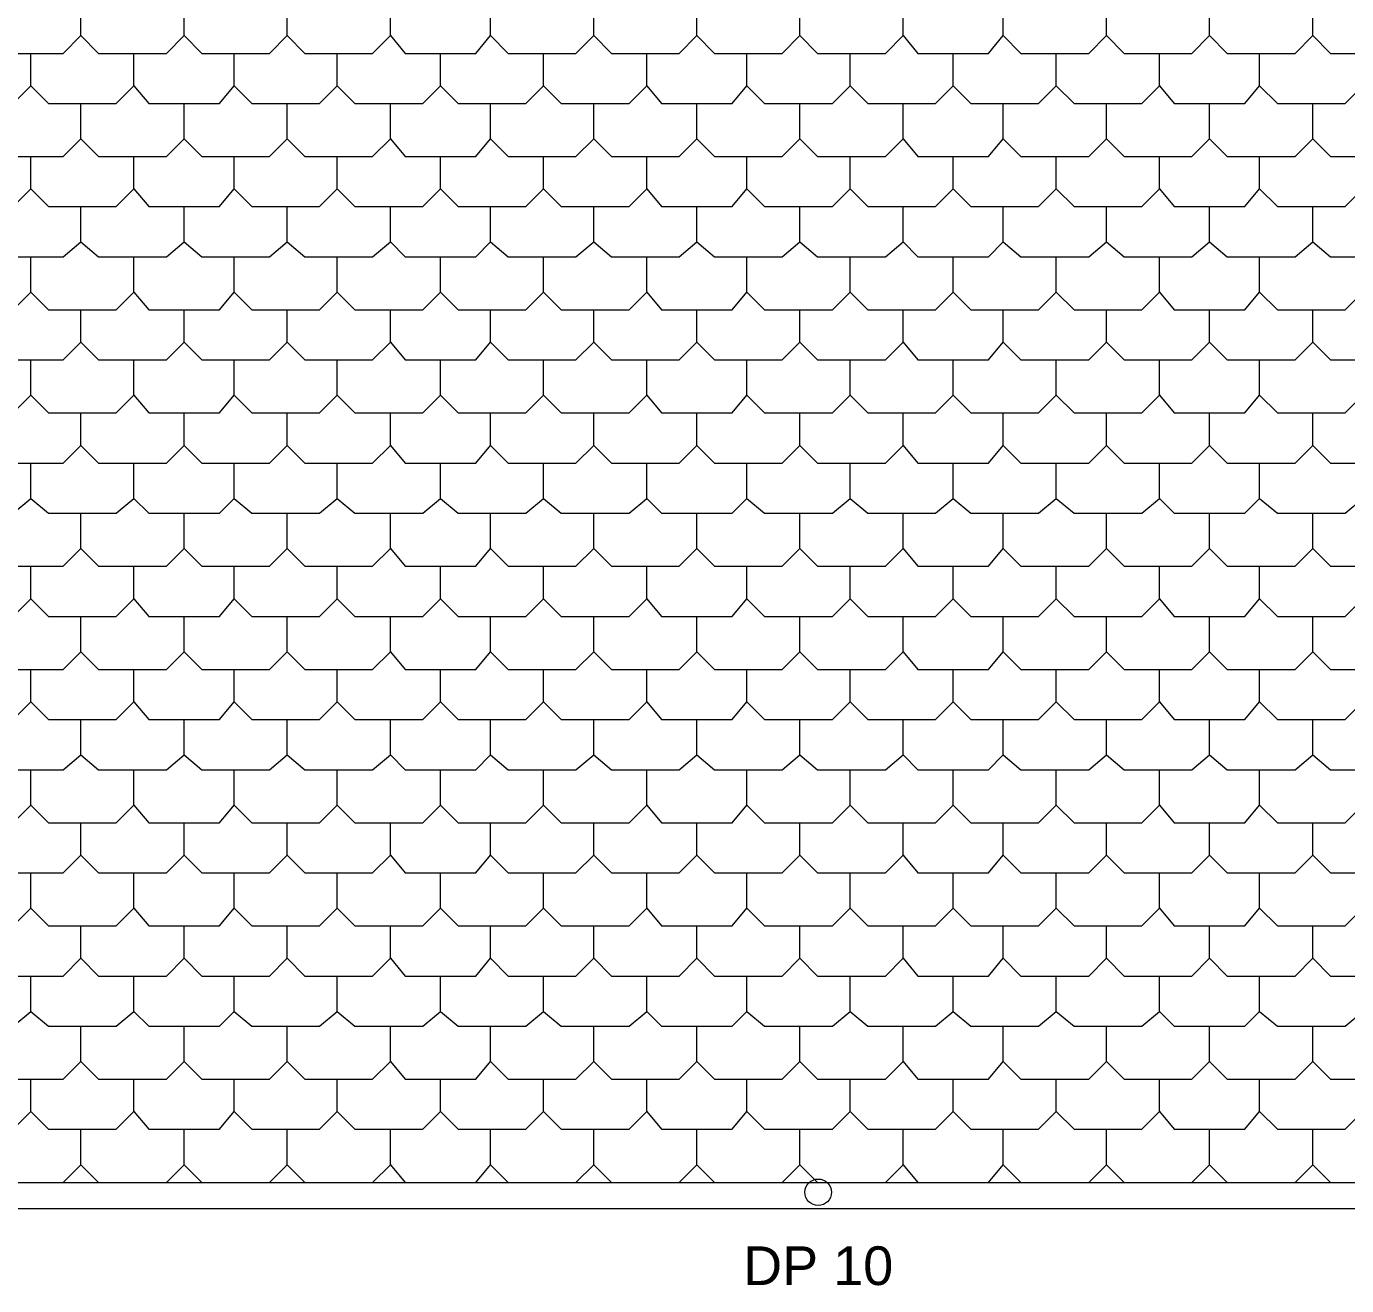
# Model space of a CAD drawing. Header units: millimetres. Extents: x 0 to 80.9, y 0 to 43.9.
# Drawn here: x 15.09 to 20.83, y 11.91 to 17.39 of the extents above; entities that cross this region are included whole.
import ezdxf

# ---------------------------------------------------------------- set-up
doc = ezdxf.new("R2010")
doc.units = ezdxf.units.MM
for name, color, linetype in [('PDF_014408$BL-ROOF', 7, 'Continuous'), ('PDF_014408$PL-SERVICES-STORMWATER', 7, 'Continuous'), ('PDF_Text', 7, 'Continuous')]:
    doc.layers.add(name, color=color, linetype=linetype)
doc.styles.add('PDF ArialMT', font='arial.ttf')

msp = doc.modelspace()

# ---------------------------------------------------------------- linework, layer by layer
at = {"layer": 'PDF_014408$BL-ROOF', "lineweight": 9}
for points in [[(53.4814, 12.2452), (8.9627, 12.2452), (8.9627, 31.4016), (75.5228, 31.4016), (75.5228, 12.2452), (66.5345, 12.2452)], [(14.8738, 17.3485), (14.9507, 17.2715), (15.2456, 17.2715), (15.3225, 17.3485), (15.3225, 17.5023)], [(15.3225, 17.3485), (15.3995, 17.2715), (15.6944, 17.2715), (15.7713, 17.3485), (15.7713, 17.5023)], [(15.7713, 17.3485), (15.8483, 17.2715), (16.1432, 17.2715), (16.2201, 17.3485), (16.2201, 17.5023)], [(16.2201, 17.3485), (16.297, 17.2715), (16.5919, 17.2715), (16.6689, 17.3485), (16.6689, 17.5023)], [(16.6689, 17.3485), (16.733, 17.2715), (17.0407, 17.2715), (17.1048, 17.3485), (17.1048, 17.5023)], [(17.1048, 17.3485), (17.1818, 17.2715), (17.4767, 17.2715), (17.5536, 17.3485), (17.5536, 17.5023)], [(17.5536, 17.3485), (17.6305, 17.2715), (17.9255, 17.2715), (18.0024, 17.3485), (18.0024, 17.5023)], [(18.0024, 17.3485), (18.0793, 17.2715), (18.3742, 17.2715), (18.4512, 17.3485), (18.4512, 17.5023)], [(18.4512, 17.3485), (18.5281, 17.2715), (18.823, 17.2715), (18.8999, 17.3485), (18.8999, 17.5023)], [(18.8999, 17.3485), (18.964, 17.2715), (19.2718, 17.2715), (19.3359, 17.3485), (19.3359, 17.5023)], [(19.3359, 17.3485), (19.4128, 17.2715), (19.7077, 17.2715), (19.7847, 17.3485), (19.7847, 17.5023)], [(19.7847, 17.3485), (19.8616, 17.2715), (20.1565, 17.2715), (20.2334, 17.3485), (20.2334, 17.5023)], [(20.2334, 17.3485), (20.3104, 17.2715), (20.6053, 17.2715), (20.6822, 17.3485), (20.6822, 17.5023)], [(20.6822, 17.3485), (20.7592, 17.2715), (21.0541, 17.2715), (21.131, 17.3485), (21.131, 17.5023)], [(14.6558, 17.1305), (14.7327, 17.0535), (15.0276, 17.0535), (15.1046, 17.1305), (15.1046, 17.2715)], [(15.1046, 17.1305), (15.1815, 17.0535), (15.4764, 17.0535), (15.5533, 17.1305), (15.5533, 17.2715)], [(15.5533, 17.1305), (15.6175, 17.0535), (15.9252, 17.0535), (15.9893, 17.1305), (15.9893, 17.2715)], [(15.9893, 17.1305), (16.0662, 17.0535), (16.3611, 17.0535), (16.4381, 17.1305), (16.4381, 17.2715)], [(16.4381, 17.1305), (16.515, 17.0535), (16.8099, 17.0535), (16.8869, 17.1305), (16.8869, 17.2715)], [(16.8869, 17.1305), (16.9638, 17.0535), (17.2587, 17.0535), (17.3356, 17.1305), (17.3356, 17.2715)], [(17.3356, 17.1305), (17.4126, 17.0535), (17.7075, 17.0535), (17.7844, 17.1305), (17.7844, 17.2715)], [(17.7844, 17.1305), (17.8485, 17.0535), (18.1563, 17.0535), (18.2204, 17.1305), (18.2204, 17.2715)], [(18.2204, 17.1305), (18.2973, 17.0535), (18.5922, 17.0535), (18.6691, 17.1305), (18.6691, 17.2715)], [(18.6691, 17.1305), (18.7461, 17.0535), (19.041, 17.0535), (19.1179, 17.1305), (19.1179, 17.2715)], [(19.1179, 17.1305), (19.1948, 17.0535), (19.4898, 17.0535), (19.5667, 17.1305), (19.5667, 17.2715)], [(19.5667, 17.1305), (19.6436, 17.0535), (19.9385, 17.0535), (20.0155, 17.1305), (20.0155, 17.2715)], [(20.0155, 17.1305), (20.0796, 17.0535), (20.3873, 17.0535), (20.4514, 17.1305), (20.4514, 17.2715)], [(20.4514, 17.1305), (20.5284, 17.0535), (20.8233, 17.0535), (20.9002, 17.1305), (20.9002, 17.2715)], [(14.8738, 16.8997), (14.9507, 16.8227), (15.2456, 16.8227), (15.3225, 16.8997), (15.3225, 17.0535)], [(15.3225, 16.8997), (15.3995, 16.8227), (15.6944, 16.8227), (15.7713, 16.8997), (15.7713, 17.0535)], [(15.7713, 16.8997), (15.8483, 16.8227), (16.1432, 16.8227), (16.2201, 16.8997), (16.2201, 17.0535)], [(16.2201, 16.8997), (16.297, 16.8227), (16.5919, 16.8227), (16.6689, 16.8997), (16.6689, 17.0535)], [(16.6689, 16.8997), (16.733, 16.8227), (17.0407, 16.8227), (17.1048, 16.8997), (17.1048, 17.0535)], [(17.1048, 16.8997), (17.1818, 16.8227), (17.4767, 16.8227), (17.5536, 16.8997), (17.5536, 17.0535)], [(17.5536, 16.8997), (17.6305, 16.8227), (17.9255, 16.8227), (18.0024, 16.8997), (18.0024, 17.0535)], [(18.0024, 16.8997), (18.0793, 16.8227), (18.3742, 16.8227), (18.4512, 16.8997), (18.4512, 17.0535)], [(18.4512, 16.8997), (18.5281, 16.8227), (18.823, 16.8227), (18.8999, 16.8997), (18.8999, 17.0535)], [(18.8999, 16.8997), (18.964, 16.8227), (19.2718, 16.8227), (19.3359, 16.8997), (19.3359, 17.0535)], [(19.3359, 16.8997), (19.4128, 16.8227), (19.7077, 16.8227), (19.7847, 16.8997), (19.7847, 17.0535)], [(19.7847, 16.8997), (19.8616, 16.8227), (20.1565, 16.8227), (20.2334, 16.8997), (20.2334, 17.0535)], [(20.2334, 16.8997), (20.3104, 16.8227), (20.6053, 16.8227), (20.6822, 16.8997), (20.6822, 17.0535)], [(20.6822, 16.8997), (20.7592, 16.8227), (21.0541, 16.8227), (21.131, 16.8997), (21.131, 17.0535)], [(14.6558, 16.6817), (14.7327, 16.6048), (15.0276, 16.6048), (15.1046, 16.6817), (15.1046, 16.8227)], [(15.1046, 16.6817), (15.1815, 16.6048), (15.4764, 16.6048), (15.5533, 16.6817), (15.5533, 16.8227)], [(15.5533, 16.6817), (15.6175, 16.6048), (15.9252, 16.6048), (15.9893, 16.6817), (15.9893, 16.8227)], [(15.9893, 16.6817), (16.0662, 16.6048), (16.3611, 16.6048), (16.4381, 16.6817), (16.4381, 16.8227)], [(16.4381, 16.6817), (16.515, 16.6048), (16.8099, 16.6048), (16.8869, 16.6817), (16.8869, 16.8227)], [(16.8869, 16.6817), (16.9638, 16.6048), (17.2587, 16.6048), (17.3356, 16.6817), (17.3356, 16.8227)], [(17.3356, 16.6817), (17.4126, 16.6048), (17.7075, 16.6048), (17.7844, 16.6817), (17.7844, 16.8227)], [(17.7844, 16.6817), (17.8485, 16.6048), (18.1563, 16.6048), (18.2204, 16.6817), (18.2204, 16.8227)], [(18.2204, 16.6817), (18.2973, 16.6048), (18.5922, 16.6048), (18.6691, 16.6817), (18.6691, 16.8227)], [(18.6691, 16.6817), (18.7461, 16.6048), (19.041, 16.6048), (19.1179, 16.6817), (19.1179, 16.8227)], [(19.1179, 16.6817), (19.1948, 16.6048), (19.4898, 16.6048), (19.5667, 16.6817), (19.5667, 16.8227)], [(19.5667, 16.6817), (19.6436, 16.6048), (19.9385, 16.6048), (20.0155, 16.6817), (20.0155, 16.8227)], [(20.0155, 16.6817), (20.0796, 16.6048), (20.3873, 16.6048), (20.4514, 16.6817), (20.4514, 16.8227)], [(20.4514, 16.6817), (20.5284, 16.6048), (20.8233, 16.6048), (20.9002, 16.6817), (20.9002, 16.8227)], [(14.8738, 16.4509), (14.9507, 16.3868), (15.2456, 16.3868), (15.3225, 16.4509), (15.3225, 16.6048)], [(15.3225, 16.4509), (15.3995, 16.3868), (15.6944, 16.3868), (15.7713, 16.4509), (15.7713, 16.6048)], [(15.7713, 16.4509), (15.8483, 16.3868), (16.1432, 16.3868), (16.2201, 16.4509), (16.2201, 16.6048)], [(16.2201, 16.4509), (16.297, 16.3868), (16.5919, 16.3868), (16.6689, 16.4509), (16.6689, 16.6048)], [(16.6689, 16.4509), (16.733, 16.3868), (17.0407, 16.3868), (17.1048, 16.4509), (17.1048, 16.6048)], [(17.1048, 16.4509), (17.1818, 16.3868), (17.4767, 16.3868), (17.5536, 16.4509), (17.5536, 16.6048)], [(17.5536, 16.4509), (17.6305, 16.3868), (17.9255, 16.3868), (18.0024, 16.4509), (18.0024, 16.6048)], [(18.0024, 16.4509), (18.0793, 16.3868), (18.3742, 16.3868), (18.4512, 16.4509), (18.4512, 16.6048)], [(18.4512, 16.4509), (18.5281, 16.3868), (18.823, 16.3868), (18.8999, 16.4509), (18.8999, 16.6048)], [(18.8999, 16.4509), (18.964, 16.3868), (19.2718, 16.3868), (19.3359, 16.4509), (19.3359, 16.6048)], [(19.3359, 16.4509), (19.4128, 16.3868), (19.7077, 16.3868), (19.7847, 16.4509), (19.7847, 16.6048)], [(19.7847, 16.4509), (19.8616, 16.3868), (20.1565, 16.3868), (20.2334, 16.4509), (20.2334, 16.6048)], [(20.2334, 16.4509), (20.3104, 16.3868), (20.6053, 16.3868), (20.6822, 16.4509), (20.6822, 16.6048)], [(20.6822, 16.4509), (20.7592, 16.3868), (21.0541, 16.3868), (21.131, 16.4509), (21.131, 16.6048)], [(14.6558, 16.2329), (14.7327, 16.156), (15.0276, 16.156), (15.1046, 16.2329), (15.1046, 16.3868)], [(15.1046, 16.2329), (15.1815, 16.156), (15.4764, 16.156), (15.5533, 16.2329), (15.5533, 16.3868)], [(15.5533, 16.2329), (15.6175, 16.156), (15.9252, 16.156), (15.9893, 16.2329), (15.9893, 16.3868)], [(15.9893, 16.2329), (16.0662, 16.156), (16.3611, 16.156), (16.4381, 16.2329), (16.4381, 16.3868)], [(16.4381, 16.2329), (16.515, 16.156), (16.8099, 16.156), (16.8869, 16.2329), (16.8869, 16.3868)], [(16.8869, 16.2329), (16.9638, 16.156), (17.2587, 16.156), (17.3356, 16.2329), (17.3356, 16.3868)], [(17.3356, 16.2329), (17.4126, 16.156), (17.7075, 16.156), (17.7844, 16.2329), (17.7844, 16.3868)], [(17.7844, 16.2329), (17.8485, 16.156), (18.1563, 16.156), (18.2204, 16.2329), (18.2204, 16.3868)], [(18.2204, 16.2329), (18.2973, 16.156), (18.5922, 16.156), (18.6691, 16.2329), (18.6691, 16.3868)], [(18.6691, 16.2329), (18.7461, 16.156), (19.041, 16.156), (19.1179, 16.2329), (19.1179, 16.3868)], [(19.1179, 16.2329), (19.1948, 16.156), (19.4898, 16.156), (19.5667, 16.2329), (19.5667, 16.3868)], [(19.5667, 16.2329), (19.6436, 16.156), (19.9385, 16.156), (20.0155, 16.2329), (20.0155, 16.3868)], [(20.0155, 16.2329), (20.0796, 16.156), (20.3873, 16.156), (20.4514, 16.2329), (20.4514, 16.3868)], [(20.4514, 16.2329), (20.5284, 16.156), (20.8233, 16.156), (20.9002, 16.2329), (20.9002, 16.3868)], [(14.8738, 16.0149), (14.9507, 15.938), (15.2456, 15.938), (15.3225, 16.0149), (15.3225, 16.156)], [(15.3225, 16.0149), (15.3995, 15.938), (15.6944, 15.938), (15.7713, 16.0149), (15.7713, 16.156)], [(15.7713, 16.0149), (15.8483, 15.938), (16.1432, 15.938), (16.2201, 16.0149), (16.2201, 16.156)], [(16.2201, 16.0149), (16.297, 15.938), (16.5919, 15.938), (16.6689, 16.0149), (16.6689, 16.156)], [(16.6689, 16.0149), (16.733, 15.938), (17.0407, 15.938), (17.1048, 16.0149), (17.1048, 16.156)], [(17.1048, 16.0149), (17.1818, 15.938), (17.4767, 15.938), (17.5536, 16.0149), (17.5536, 16.156)], [(17.5536, 16.0149), (17.6305, 15.938), (17.9255, 15.938), (18.0024, 16.0149), (18.0024, 16.156)], [(18.0024, 16.0149), (18.0793, 15.938), (18.3742, 15.938), (18.4512, 16.0149), (18.4512, 16.156)], [(18.4512, 16.0149), (18.5281, 15.938), (18.823, 15.938), (18.8999, 16.0149), (18.8999, 16.156)], [(18.8999, 16.0149), (18.964, 15.938), (19.2718, 15.938), (19.3359, 16.0149), (19.3359, 16.156)], [(19.3359, 16.0149), (19.4128, 15.938), (19.7077, 15.938), (19.7847, 16.0149), (19.7847, 16.156)], [(19.7847, 16.0149), (19.8616, 15.938), (20.1565, 15.938), (20.2334, 16.0149), (20.2334, 16.156)], [(20.2334, 16.0149), (20.3104, 15.938), (20.6053, 15.938), (20.6822, 16.0149), (20.6822, 16.156)], [(20.6822, 16.0149), (20.7592, 15.938), (21.0541, 15.938), (21.131, 16.0149), (21.131, 16.156)], [(14.6558, 15.7841), (14.7327, 15.7072), (15.0276, 15.7072), (15.1046, 15.7841), (15.1046, 15.938)], [(15.1046, 15.7841), (15.1815, 15.7072), (15.4764, 15.7072), (15.5533, 15.7841), (15.5533, 15.938)], [(15.5533, 15.7841), (15.6175, 15.7072), (15.9252, 15.7072), (15.9893, 15.7841), (15.9893, 15.938)], [(15.9893, 15.7841), (16.0662, 15.7072), (16.3611, 15.7072), (16.4381, 15.7841), (16.4381, 15.938)], [(16.4381, 15.7841), (16.515, 15.7072), (16.8099, 15.7072), (16.8869, 15.7841), (16.8869, 15.938)], [(16.8869, 15.7841), (16.9638, 15.7072), (17.2587, 15.7072), (17.3356, 15.7841), (17.3356, 15.938)], [(17.3356, 15.7841), (17.4126, 15.7072), (17.7075, 15.7072), (17.7844, 15.7841), (17.7844, 15.938)], [(17.7844, 15.7841), (17.8485, 15.7072), (18.1563, 15.7072), (18.2204, 15.7841), (18.2204, 15.938)], [(18.2204, 15.7841), (18.2973, 15.7072), (18.5922, 15.7072), (18.6691, 15.7841), (18.6691, 15.938)], [(18.6691, 15.7841), (18.7461, 15.7072), (19.041, 15.7072), (19.1179, 15.7841), (19.1179, 15.938)], [(19.1179, 15.7841), (19.1948, 15.7072), (19.4898, 15.7072), (19.5667, 15.7841), (19.5667, 15.938)], [(19.5667, 15.7841), (19.6436, 15.7072), (19.9385, 15.7072), (20.0155, 15.7841), (20.0155, 15.938)], [(20.0155, 15.7841), (20.0796, 15.7072), (20.3873, 15.7072), (20.4514, 15.7841), (20.4514, 15.938)], [(20.4514, 15.7841), (20.5284, 15.7072), (20.8233, 15.7072), (20.9002, 15.7841), (20.9002, 15.938)], [(14.8738, 15.5662), (14.9507, 15.4892), (15.2456, 15.4892), (15.3225, 15.5662), (15.3225, 15.7072)], [(15.3225, 15.5662), (15.3995, 15.4892), (15.6944, 15.4892), (15.7713, 15.5662), (15.7713, 15.7072)], [(15.7713, 15.5662), (15.8483, 15.4892), (16.1432, 15.4892), (16.2201, 15.5662), (16.2201, 15.7072)], [(16.2201, 15.5662), (16.297, 15.4892), (16.5919, 15.4892), (16.6689, 15.5662), (16.6689, 15.7072)], [(16.6689, 15.5662), (16.733, 15.4892), (17.0407, 15.4892), (17.1048, 15.5662), (17.1048, 15.7072)], [(17.1048, 15.5662), (17.1818, 15.4892), (17.4767, 15.4892), (17.5536, 15.5662), (17.5536, 15.7072)], [(17.5536, 15.5662), (17.6305, 15.4892), (17.9255, 15.4892), (18.0024, 15.5662), (18.0024, 15.7072)], [(18.0024, 15.5662), (18.0793, 15.4892), (18.3742, 15.4892), (18.4512, 15.5662), (18.4512, 15.7072)], [(18.4512, 15.5662), (18.5281, 15.4892), (18.823, 15.4892), (18.8999, 15.5662), (18.8999, 15.7072)], [(18.8999, 15.5662), (18.964, 15.4892), (19.2718, 15.4892), (19.3359, 15.5662), (19.3359, 15.7072)], [(19.3359, 15.5662), (19.4128, 15.4892), (19.7077, 15.4892), (19.7847, 15.5662), (19.7847, 15.7072)], [(19.7847, 15.5662), (19.8616, 15.4892), (20.1565, 15.4892), (20.2334, 15.5662), (20.2334, 15.7072)], [(20.2334, 15.5662), (20.3104, 15.4892), (20.6053, 15.4892), (20.6822, 15.5662), (20.6822, 15.7072)], [(20.6822, 15.5662), (20.7592, 15.4892), (21.0541, 15.4892), (21.131, 15.5662), (21.131, 15.7072)], [(14.6558, 15.3354), (14.7327, 15.2713), (15.0276, 15.2713), (15.1046, 15.3354), (15.1046, 15.4892)], [(15.1046, 15.3354), (15.1815, 15.2713), (15.4764, 15.2713), (15.5533, 15.3354), (15.5533, 15.4892)], [(15.5533, 15.3354), (15.6175, 15.2713), (15.9252, 15.2713), (15.9893, 15.3354), (15.9893, 15.4892)], [(15.9893, 15.3354), (16.0662, 15.2713), (16.3611, 15.2713), (16.4381, 15.3354), (16.4381, 15.4892)], [(16.4381, 15.3354), (16.515, 15.2713), (16.8099, 15.2713), (16.8869, 15.3354), (16.8869, 15.4892)], [(16.8869, 15.3354), (16.9638, 15.2713), (17.2587, 15.2713), (17.3356, 15.3354), (17.3356, 15.4892)], [(17.3356, 15.3354), (17.4126, 15.2713), (17.7075, 15.2713), (17.7844, 15.3354), (17.7844, 15.4892)], [(17.7844, 15.3354), (17.8485, 15.2713), (18.1563, 15.2713), (18.2204, 15.3354), (18.2204, 15.4892)], [(18.2204, 15.3354), (18.2973, 15.2713), (18.5922, 15.2713), (18.6691, 15.3354), (18.6691, 15.4892)], [(18.6691, 15.3354), (18.7461, 15.2713), (19.041, 15.2713), (19.1179, 15.3354), (19.1179, 15.4892)], [(19.1179, 15.3354), (19.1948, 15.2713), (19.4898, 15.2713), (19.5667, 15.3354), (19.5667, 15.4892)], [(19.5667, 15.3354), (19.6436, 15.2713), (19.9385, 15.2713), (20.0155, 15.3354), (20.0155, 15.4892)], [(20.0155, 15.3354), (20.0796, 15.2713), (20.3873, 15.2713), (20.4514, 15.3354), (20.4514, 15.4892)], [(20.4514, 15.3354), (20.5284, 15.2713), (20.8233, 15.2713), (20.9002, 15.3354), (20.9002, 15.4892)], [(14.8738, 15.1174), (14.9507, 15.0405), (15.2456, 15.0405), (15.3225, 15.1174), (15.3225, 15.2713)], [(15.3225, 15.1174), (15.3995, 15.0405), (15.6944, 15.0405), (15.7713, 15.1174), (15.7713, 15.2713)], [(15.7713, 15.1174), (15.8483, 15.0405), (16.1432, 15.0405), (16.2201, 15.1174), (16.2201, 15.2713)], [(16.2201, 15.1174), (16.297, 15.0405), (16.5919, 15.0405), (16.6689, 15.1174), (16.6689, 15.2713)], [(16.6689, 15.1174), (16.733, 15.0405), (17.0407, 15.0405), (17.1048, 15.1174), (17.1048, 15.2713)], [(17.1048, 15.1174), (17.1818, 15.0405), (17.4767, 15.0405), (17.5536, 15.1174), (17.5536, 15.2713)], [(17.5536, 15.1174), (17.6305, 15.0405), (17.9255, 15.0405), (18.0024, 15.1174), (18.0024, 15.2713)], [(18.0024, 15.1174), (18.0793, 15.0405), (18.3742, 15.0405), (18.4512, 15.1174), (18.4512, 15.2713)], [(18.4512, 15.1174), (18.5281, 15.0405), (18.823, 15.0405), (18.8999, 15.1174), (18.8999, 15.2713)], [(18.8999, 15.1174), (18.964, 15.0405), (19.2718, 15.0405), (19.3359, 15.1174), (19.3359, 15.2713)], [(19.3359, 15.1174), (19.4128, 15.0405), (19.7077, 15.0405), (19.7847, 15.1174), (19.7847, 15.2713)], [(19.7847, 15.1174), (19.8616, 15.0405), (20.1565, 15.0405), (20.2334, 15.1174), (20.2334, 15.2713)], [(20.2334, 15.1174), (20.3104, 15.0405), (20.6053, 15.0405), (20.6822, 15.1174), (20.6822, 15.2713)], [(20.6822, 15.1174), (20.7592, 15.0405), (21.0541, 15.0405), (21.131, 15.1174), (21.131, 15.2713)], [(14.6558, 14.8994), (14.7327, 14.8225), (15.0276, 14.8225), (15.1046, 14.8994), (15.1046, 15.0405)], [(15.1046, 14.8994), (15.1815, 14.8225), (15.4764, 14.8225), (15.5533, 14.8994), (15.5533, 15.0405)], [(15.5533, 14.8994), (15.6175, 14.8225), (15.9252, 14.8225), (15.9893, 14.8994), (15.9893, 15.0405)], [(15.9893, 14.8994), (16.0662, 14.8225), (16.3611, 14.8225), (16.4381, 14.8994), (16.4381, 15.0405)], [(16.4381, 14.8994), (16.515, 14.8225), (16.8099, 14.8225), (16.8869, 14.8994), (16.8869, 15.0405)], [(16.8869, 14.8994), (16.9638, 14.8225), (17.2587, 14.8225), (17.3356, 14.8994), (17.3356, 15.0405)], [(17.3356, 14.8994), (17.4126, 14.8225), (17.7075, 14.8225), (17.7844, 14.8994), (17.7844, 15.0405)], [(17.7844, 14.8994), (17.8485, 14.8225), (18.1563, 14.8225), (18.2204, 14.8994), (18.2204, 15.0405)], [(18.2204, 14.8994), (18.2973, 14.8225), (18.5922, 14.8225), (18.6691, 14.8994), (18.6691, 15.0405)], [(18.6691, 14.8994), (18.7461, 14.8225), (19.041, 14.8225), (19.1179, 14.8994), (19.1179, 15.0405)], [(19.1179, 14.8994), (19.1948, 14.8225), (19.4898, 14.8225), (19.5667, 14.8994), (19.5667, 15.0405)], [(19.5667, 14.8994), (19.6436, 14.8225), (19.9385, 14.8225), (20.0155, 14.8994), (20.0155, 15.0405)], [(20.0155, 14.8994), (20.0796, 14.8225), (20.3873, 14.8225), (20.4514, 14.8994), (20.4514, 15.0405)], [(20.4514, 14.8994), (20.5284, 14.8225), (20.8233, 14.8225), (20.9002, 14.8994), (20.9002, 15.0405)], [(14.8738, 14.6686), (14.9507, 14.5917), (15.2456, 14.5917), (15.3225, 14.6686), (15.3225, 14.8225)], [(15.3225, 14.6686), (15.3995, 14.5917), (15.6944, 14.5917), (15.7713, 14.6686), (15.7713, 14.8225)], [(15.7713, 14.6686), (15.8483, 14.5917), (16.1432, 14.5917), (16.2201, 14.6686), (16.2201, 14.8225)], [(16.2201, 14.6686), (16.297, 14.5917), (16.5919, 14.5917), (16.6689, 14.6686), (16.6689, 14.8225)], [(16.6689, 14.6686), (16.733, 14.5917), (17.0407, 14.5917), (17.1048, 14.6686), (17.1048, 14.8225)], [(17.1048, 14.6686), (17.1818, 14.5917), (17.4767, 14.5917), (17.5536, 14.6686), (17.5536, 14.8225)], [(17.5536, 14.6686), (17.6305, 14.5917), (17.9255, 14.5917), (18.0024, 14.6686), (18.0024, 14.8225)], [(18.0024, 14.6686), (18.0793, 14.5917), (18.3742, 14.5917), (18.4512, 14.6686), (18.4512, 14.8225)], [(18.4512, 14.6686), (18.5281, 14.5917), (18.823, 14.5917), (18.8999, 14.6686), (18.8999, 14.8225)], [(18.8999, 14.6686), (18.964, 14.5917), (19.2718, 14.5917), (19.3359, 14.6686), (19.3359, 14.8225)], [(19.3359, 14.6686), (19.4128, 14.5917), (19.7077, 14.5917), (19.7847, 14.6686), (19.7847, 14.8225)], [(19.7847, 14.6686), (19.8616, 14.5917), (20.1565, 14.5917), (20.2334, 14.6686), (20.2334, 14.8225)], [(20.2334, 14.6686), (20.3104, 14.5917), (20.6053, 14.5917), (20.6822, 14.6686), (20.6822, 14.8225)], [(20.6822, 14.6686), (20.7592, 14.5917), (21.0541, 14.5917), (21.131, 14.6686), (21.131, 14.8225)], [(14.6558, 14.4506), (14.7327, 14.3737), (15.0276, 14.3737), (15.1046, 14.4506), (15.1046, 14.5917)], [(15.1046, 14.4506), (15.1815, 14.3737), (15.4764, 14.3737), (15.5533, 14.4506), (15.5533, 14.5917)], [(15.5533, 14.4506), (15.6175, 14.3737), (15.9252, 14.3737), (15.9893, 14.4506), (15.9893, 14.5917)], [(15.9893, 14.4506), (16.0662, 14.3737), (16.3611, 14.3737), (16.4381, 14.4506), (16.4381, 14.5917)], [(16.4381, 14.4506), (16.515, 14.3737), (16.8099, 14.3737), (16.8869, 14.4506), (16.8869, 14.5917)], [(16.8869, 14.4506), (16.9638, 14.3737), (17.2587, 14.3737), (17.3356, 14.4506), (17.3356, 14.5917)], [(17.3356, 14.4506), (17.4126, 14.3737), (17.7075, 14.3737), (17.7844, 14.4506), (17.7844, 14.5917)], [(17.7844, 14.4506), (17.8485, 14.3737), (18.1563, 14.3737), (18.2204, 14.4506), (18.2204, 14.5917)], [(18.2204, 14.4506), (18.2973, 14.3737), (18.5922, 14.3737), (18.6691, 14.4506), (18.6691, 14.5917)], [(18.6691, 14.4506), (18.7461, 14.3737), (19.041, 14.3737), (19.1179, 14.4506), (19.1179, 14.5917)], [(19.1179, 14.4506), (19.1948, 14.3737), (19.4898, 14.3737), (19.5667, 14.4506), (19.5667, 14.5917)], [(19.5667, 14.4506), (19.6436, 14.3737), (19.9385, 14.3737), (20.0155, 14.4506), (20.0155, 14.5917)], [(20.0155, 14.4506), (20.0796, 14.3737), (20.3873, 14.3737), (20.4514, 14.4506), (20.4514, 14.5917)], [(20.4514, 14.4506), (20.5284, 14.3737), (20.8233, 14.3737), (20.9002, 14.4506), (20.9002, 14.5917)], [(14.8738, 14.2198), (14.9507, 14.1557), (15.2456, 14.1557), (15.3225, 14.2198), (15.3225, 14.3737)], [(15.3225, 14.2198), (15.3995, 14.1557), (15.6944, 14.1557), (15.7713, 14.2198), (15.7713, 14.3737)], [(15.7713, 14.2198), (15.8483, 14.1557), (16.1432, 14.1557), (16.2201, 14.2198), (16.2201, 14.3737)], [(16.2201, 14.2198), (16.297, 14.1557), (16.5919, 14.1557), (16.6689, 14.2198), (16.6689, 14.3737)], [(16.6689, 14.2198), (16.733, 14.1557), (17.0407, 14.1557), (17.1048, 14.2198), (17.1048, 14.3737)], [(17.1048, 14.2198), (17.1818, 14.1557), (17.4767, 14.1557), (17.5536, 14.2198), (17.5536, 14.3737)], [(17.5536, 14.2198), (17.6305, 14.1557), (17.9255, 14.1557), (18.0024, 14.2198), (18.0024, 14.3737)], [(18.0024, 14.2198), (18.0793, 14.1557), (18.3742, 14.1557), (18.4512, 14.2198), (18.4512, 14.3737)], [(18.4512, 14.2198), (18.5281, 14.1557), (18.823, 14.1557), (18.8999, 14.2198), (18.8999, 14.3737)], [(18.8999, 14.2198), (18.964, 14.1557), (19.2718, 14.1557), (19.3359, 14.2198), (19.3359, 14.3737)], [(19.3359, 14.2198), (19.4128, 14.1557), (19.7077, 14.1557), (19.7847, 14.2198), (19.7847, 14.3737)], [(19.7847, 14.2198), (19.8616, 14.1557), (20.1565, 14.1557), (20.2334, 14.2198), (20.2334, 14.3737)], [(20.2334, 14.2198), (20.3104, 14.1557), (20.6053, 14.1557), (20.6822, 14.2198), (20.6822, 14.3737)], [(20.6822, 14.2198), (20.7592, 14.1557), (21.0541, 14.1557), (21.131, 14.2198), (21.131, 14.3737)], [(14.6558, 14.0019), (14.7327, 13.9249), (15.0276, 13.9249), (15.1046, 14.0019), (15.1046, 14.1557)], [(15.1046, 14.0019), (15.1815, 13.9249), (15.4764, 13.9249), (15.5533, 14.0019), (15.5533, 14.1557)], [(15.5533, 14.0019), (15.6175, 13.9249), (15.9252, 13.9249), (15.9893, 14.0019), (15.9893, 14.1557)], [(15.9893, 14.0019), (16.0662, 13.9249), (16.3611, 13.9249), (16.4381, 14.0019), (16.4381, 14.1557)], [(16.4381, 14.0019), (16.515, 13.9249), (16.8099, 13.9249), (16.8869, 14.0019), (16.8869, 14.1557)], [(16.8869, 14.0019), (16.9638, 13.9249), (17.2587, 13.9249), (17.3356, 14.0019), (17.3356, 14.1557)], [(17.3356, 14.0019), (17.4126, 13.9249), (17.7075, 13.9249), (17.7844, 14.0019), (17.7844, 14.1557)], [(17.7844, 14.0019), (17.8485, 13.9249), (18.1563, 13.9249), (18.2204, 14.0019), (18.2204, 14.1557)], [(18.2204, 14.0019), (18.2973, 13.9249), (18.5922, 13.9249), (18.6691, 14.0019), (18.6691, 14.1557)], [(18.6691, 14.0019), (18.7461, 13.9249), (19.041, 13.9249), (19.1179, 14.0019), (19.1179, 14.1557)], [(19.1179, 14.0019), (19.1948, 13.9249), (19.4898, 13.9249), (19.5667, 14.0019), (19.5667, 14.1557)], [(19.5667, 14.0019), (19.6436, 13.9249), (19.9385, 13.9249), (20.0155, 14.0019), (20.0155, 14.1557)], [(20.0155, 14.0019), (20.0796, 13.9249), (20.3873, 13.9249), (20.4514, 14.0019), (20.4514, 14.1557)], [(20.4514, 14.0019), (20.5284, 13.9249), (20.8233, 13.9249), (20.9002, 14.0019), (20.9002, 14.1557)], [(14.8738, 13.7839), (14.9507, 13.7069), (15.2456, 13.7069), (15.3225, 13.7839), (15.3225, 13.9249)], [(15.3225, 13.7839), (15.3995, 13.7069), (15.6944, 13.7069), (15.7713, 13.7839), (15.7713, 13.9249)], [(15.7713, 13.7839), (15.8483, 13.7069), (16.1432, 13.7069), (16.2201, 13.7839), (16.2201, 13.9249)], [(16.2201, 13.7839), (16.297, 13.7069), (16.5919, 13.7069), (16.6689, 13.7839), (16.6689, 13.9249)], [(16.6689, 13.7839), (16.733, 13.7069), (17.0407, 13.7069), (17.1048, 13.7839), (17.1048, 13.9249)], [(17.1048, 13.7839), (17.1818, 13.7069), (17.4767, 13.7069), (17.5536, 13.7839), (17.5536, 13.9249)], [(17.5536, 13.7839), (17.6305, 13.7069), (17.9255, 13.7069), (18.0024, 13.7839), (18.0024, 13.9249)], [(18.0024, 13.7839), (18.0793, 13.7069), (18.3742, 13.7069), (18.4512, 13.7839), (18.4512, 13.9249)], [(18.4512, 13.7839), (18.5281, 13.7069), (18.823, 13.7069), (18.8999, 13.7839), (18.8999, 13.9249)], [(18.8999, 13.7839), (18.964, 13.7069), (19.2718, 13.7069), (19.3359, 13.7839), (19.3359, 13.9249)], [(19.3359, 13.7839), (19.4128, 13.7069), (19.7077, 13.7069), (19.7847, 13.7839), (19.7847, 13.9249)], [(19.7847, 13.7839), (19.8616, 13.7069), (20.1565, 13.7069), (20.2334, 13.7839), (20.2334, 13.9249)], [(20.2334, 13.7839), (20.3104, 13.7069), (20.6053, 13.7069), (20.6822, 13.7839), (20.6822, 13.9249)], [(20.6822, 13.7839), (20.7592, 13.7069), (21.0541, 13.7069), (21.131, 13.7839), (21.131, 13.9249)], [(14.6558, 13.5531), (14.7327, 13.4761), (15.0276, 13.4761), (15.1046, 13.5531), (15.1046, 13.7069)], [(15.1046, 13.5531), (15.1815, 13.4761), (15.4764, 13.4761), (15.5533, 13.5531), (15.5533, 13.7069)], [(15.5533, 13.5531), (15.6175, 13.4761), (15.9252, 13.4761), (15.9893, 13.5531), (15.9893, 13.7069)], [(15.9893, 13.5531), (16.0662, 13.4761), (16.3611, 13.4761), (16.4381, 13.5531), (16.4381, 13.7069)], [(16.4381, 13.5531), (16.515, 13.4761), (16.8099, 13.4761), (16.8869, 13.5531), (16.8869, 13.7069)], [(16.8869, 13.5531), (16.9638, 13.4761), (17.2587, 13.4761), (17.3356, 13.5531), (17.3356, 13.7069)], [(17.3356, 13.5531), (17.4126, 13.4761), (17.7075, 13.4761), (17.7844, 13.5531), (17.7844, 13.7069)], [(17.7844, 13.5531), (17.8485, 13.4761), (18.1563, 13.4761), (18.2204, 13.5531), (18.2204, 13.7069)], [(18.2204, 13.5531), (18.2973, 13.4761), (18.5922, 13.4761), (18.6691, 13.5531), (18.6691, 13.7069)], [(18.6691, 13.5531), (18.7461, 13.4761), (19.041, 13.4761), (19.1179, 13.5531), (19.1179, 13.7069)], [(19.1179, 13.5531), (19.1948, 13.4761), (19.4898, 13.4761), (19.5667, 13.5531), (19.5667, 13.7069)], [(19.5667, 13.5531), (19.6436, 13.4761), (19.9385, 13.4761), (20.0155, 13.5531), (20.0155, 13.7069)], [(20.0155, 13.5531), (20.0796, 13.4761), (20.3873, 13.4761), (20.4514, 13.5531), (20.4514, 13.7069)], [(20.4514, 13.5531), (20.5284, 13.4761), (20.8233, 13.4761), (20.9002, 13.5531), (20.9002, 13.7069)], [(14.8738, 13.3351), (14.9507, 13.2582), (15.2456, 13.2582), (15.3225, 13.3351), (15.3225, 13.4761)], [(15.3225, 13.3351), (15.3995, 13.2582), (15.6944, 13.2582), (15.7713, 13.3351), (15.7713, 13.4761)], [(15.7713, 13.3351), (15.8483, 13.2582), (16.1432, 13.2582), (16.2201, 13.3351), (16.2201, 13.4761)], [(16.2201, 13.3351), (16.297, 13.2582), (16.5919, 13.2582), (16.6689, 13.3351), (16.6689, 13.4761)], [(16.6689, 13.3351), (16.733, 13.2582), (17.0407, 13.2582), (17.1048, 13.3351), (17.1048, 13.4761)], [(17.1048, 13.3351), (17.1818, 13.2582), (17.4767, 13.2582), (17.5536, 13.3351), (17.5536, 13.4761)], [(17.5536, 13.3351), (17.6305, 13.2582), (17.9255, 13.2582), (18.0024, 13.3351), (18.0024, 13.4761)], [(18.0024, 13.3351), (18.0793, 13.2582), (18.3742, 13.2582), (18.4512, 13.3351), (18.4512, 13.4761)], [(18.4512, 13.3351), (18.5281, 13.2582), (18.823, 13.2582), (18.8999, 13.3351), (18.8999, 13.4761)], [(18.8999, 13.3351), (18.964, 13.2582), (19.2718, 13.2582), (19.3359, 13.3351), (19.3359, 13.4761)], [(19.3359, 13.3351), (19.4128, 13.2582), (19.7077, 13.2582), (19.7847, 13.3351), (19.7847, 13.4761)], [(19.7847, 13.3351), (19.8616, 13.2582), (20.1565, 13.2582), (20.2334, 13.3351), (20.2334, 13.4761)], [(20.2334, 13.3351), (20.3104, 13.2582), (20.6053, 13.2582), (20.6822, 13.3351), (20.6822, 13.4761)], [(20.6822, 13.3351), (20.7592, 13.2582), (21.0541, 13.2582), (21.131, 13.3351), (21.131, 13.4761)], [(14.6558, 13.1043), (14.7327, 13.0402), (15.0276, 13.0402), (15.1046, 13.1043), (15.1046, 13.2582)], [(15.1046, 13.1043), (15.1815, 13.0402), (15.4764, 13.0402), (15.5533, 13.1043), (15.5533, 13.2582)], [(15.5533, 13.1043), (15.6175, 13.0402), (15.9252, 13.0402), (15.9893, 13.1043), (15.9893, 13.2582)], [(15.9893, 13.1043), (16.0662, 13.0402), (16.3611, 13.0402), (16.4381, 13.1043), (16.4381, 13.2582)], [(16.4381, 13.1043), (16.515, 13.0402), (16.8099, 13.0402), (16.8869, 13.1043), (16.8869, 13.2582)], [(16.8869, 13.1043), (16.9638, 13.0402), (17.2587, 13.0402), (17.3356, 13.1043), (17.3356, 13.2582)], [(17.3356, 13.1043), (17.4126, 13.0402), (17.7075, 13.0402), (17.7844, 13.1043), (17.7844, 13.2582)], [(17.7844, 13.1043), (17.8485, 13.0402), (18.1563, 13.0402), (18.2204, 13.1043), (18.2204, 13.2582)], [(18.2204, 13.1043), (18.2973, 13.0402), (18.5922, 13.0402), (18.6691, 13.1043), (18.6691, 13.2582)], [(18.6691, 13.1043), (18.7461, 13.0402), (19.041, 13.0402), (19.1179, 13.1043), (19.1179, 13.2582)], [(19.1179, 13.1043), (19.1948, 13.0402), (19.4898, 13.0402), (19.5667, 13.1043), (19.5667, 13.2582)], [(19.5667, 13.1043), (19.6436, 13.0402), (19.9385, 13.0402), (20.0155, 13.1043), (20.0155, 13.2582)], [(20.0155, 13.1043), (20.0796, 13.0402), (20.3873, 13.0402), (20.4514, 13.1043), (20.4514, 13.2582)], [(20.4514, 13.1043), (20.5284, 13.0402), (20.8233, 13.0402), (20.9002, 13.1043), (20.9002, 13.2582)], [(14.8738, 12.8863), (14.9507, 12.8094), (15.2456, 12.8094), (15.3225, 12.8863), (15.3225, 13.0402)], [(15.3225, 12.8863), (15.3995, 12.8094), (15.6944, 12.8094), (15.7713, 12.8863), (15.7713, 13.0402)], [(15.7713, 12.8863), (15.8483, 12.8094), (16.1432, 12.8094), (16.2201, 12.8863), (16.2201, 13.0402)], [(16.2201, 12.8863), (16.297, 12.8094), (16.5919, 12.8094), (16.6689, 12.8863), (16.6689, 13.0402)], [(16.6689, 12.8863), (16.733, 12.8094), (17.0407, 12.8094), (17.1048, 12.8863), (17.1048, 13.0402)], [(17.1048, 12.8863), (17.1818, 12.8094), (17.4767, 12.8094), (17.5536, 12.8863), (17.5536, 13.0402)], [(17.5536, 12.8863), (17.6305, 12.8094), (17.9255, 12.8094), (18.0024, 12.8863), (18.0024, 13.0402)], [(18.0024, 12.8863), (18.0793, 12.8094), (18.3742, 12.8094), (18.4512, 12.8863), (18.4512, 13.0402)], [(18.4512, 12.8863), (18.5281, 12.8094), (18.823, 12.8094), (18.8999, 12.8863), (18.8999, 13.0402)], [(18.8999, 12.8863), (18.964, 12.8094), (19.2718, 12.8094), (19.3359, 12.8863), (19.3359, 13.0402)], [(19.3359, 12.8863), (19.4128, 12.8094), (19.7077, 12.8094), (19.7847, 12.8863), (19.7847, 13.0402)], [(19.7847, 12.8863), (19.8616, 12.8094), (20.1565, 12.8094), (20.2334, 12.8863), (20.2334, 13.0402)], [(20.2334, 12.8863), (20.3104, 12.8094), (20.6053, 12.8094), (20.6822, 12.8863), (20.6822, 13.0402)], [(20.6822, 12.8863), (20.7592, 12.8094), (21.0541, 12.8094), (21.131, 12.8863), (21.131, 13.0402)], [(14.6558, 12.6683), (14.7327, 12.5914), (15.0276, 12.5914), (15.1046, 12.6683), (15.1046, 12.8094)], [(15.1046, 12.6683), (15.1815, 12.5914), (15.4764, 12.5914), (15.5533, 12.6683), (15.5533, 12.8094)], [(15.5533, 12.6683), (15.6175, 12.5914), (15.9252, 12.5914), (15.9893, 12.6683), (15.9893, 12.8094)], [(15.9893, 12.6683), (16.0662, 12.5914), (16.3611, 12.5914), (16.4381, 12.6683), (16.4381, 12.8094)], [(16.4381, 12.6683), (16.515, 12.5914), (16.8099, 12.5914), (16.8869, 12.6683), (16.8869, 12.8094)], [(16.8869, 12.6683), (16.9638, 12.5914), (17.2587, 12.5914), (17.3356, 12.6683), (17.3356, 12.8094)], [(17.3356, 12.6683), (17.4126, 12.5914), (17.7075, 12.5914), (17.7844, 12.6683), (17.7844, 12.8094)], [(17.7844, 12.6683), (17.8485, 12.5914), (18.1563, 12.5914), (18.2204, 12.6683), (18.2204, 12.8094)], [(18.2204, 12.6683), (18.2973, 12.5914), (18.5922, 12.5914), (18.6691, 12.6683), (18.6691, 12.8094)], [(18.6691, 12.6683), (18.7461, 12.5914), (19.041, 12.5914), (19.1179, 12.6683), (19.1179, 12.8094)], [(19.1179, 12.6683), (19.1948, 12.5914), (19.4898, 12.5914), (19.5667, 12.6683), (19.5667, 12.8094)], [(19.5667, 12.6683), (19.6436, 12.5914), (19.9385, 12.5914), (20.0155, 12.6683), (20.0155, 12.8094)], [(20.0155, 12.6683), (20.0796, 12.5914), (20.3873, 12.5914), (20.4514, 12.6683), (20.4514, 12.8094)], [(20.4514, 12.6683), (20.5284, 12.5914), (20.8233, 12.5914), (20.9002, 12.6683), (20.9002, 12.8094)], [(15.2456, 12.3606), (15.3225, 12.4375), (15.3225, 12.5914)], [(15.6944, 12.3606), (15.7713, 12.4375), (15.7713, 12.5914)], [(16.1432, 12.3606), (16.2201, 12.4375), (16.2201, 12.5914)], [(16.5919, 12.3606), (16.6689, 12.4375), (16.6689, 12.5914)], [(17.0407, 12.3606), (17.1048, 12.4375), (17.1048, 12.5914)], [(17.4767, 12.3606), (17.5536, 12.4375), (17.5536, 12.5914)], [(17.9255, 12.3606), (18.0024, 12.4375), (18.0024, 12.5914)], [(18.3742, 12.3606), (18.4512, 12.4375), (18.4512, 12.5914)], [(18.823, 12.3606), (18.8999, 12.4375), (18.8999, 12.5914)], [(19.2718, 12.3606), (19.3359, 12.4375), (19.3359, 12.5914)], [(19.7077, 12.3606), (19.7847, 12.4375), (19.7847, 12.5914)], [(20.1565, 12.3606), (20.2334, 12.4375), (20.2334, 12.5914)], [(20.6053, 12.3606), (20.6822, 12.4375), (20.6822, 12.5914)], [(15.3225, 12.4375), (15.3995, 12.3606)], [(15.7713, 12.4375), (15.8483, 12.3606)], [(16.2201, 12.4375), (16.297, 12.3606)], [(16.6689, 12.4375), (16.733, 12.3606)], [(17.1048, 12.4375), (17.1818, 12.3606)], [(17.5536, 12.4375), (17.6305, 12.3606)], [(18.0024, 12.4375), (18.0793, 12.3606)], [(18.4512, 12.4375), (18.5281, 12.3606)], [(18.8999, 12.4375), (18.964, 12.3606)], [(19.3359, 12.4375), (19.4128, 12.3606)], [(19.7847, 12.4375), (19.8616, 12.3606)], [(20.2334, 12.4375), (20.3104, 12.3606)], [(20.6822, 12.4375), (20.7592, 12.3606)], [(15.1046, 12.3606), (15.1046, 12.3606)], [(15.5533, 12.3606), (15.5533, 12.3606)], [(15.9893, 12.3606), (15.9893, 12.3606)], [(16.4381, 12.3606), (16.4381, 12.3606)], [(16.8869, 12.3606), (16.8869, 12.3606)], [(17.3356, 12.3606), (17.3356, 12.3606)], [(17.7844, 12.3606), (17.7844, 12.3606)], [(18.2204, 12.3606), (18.2204, 12.3606)], [(18.6691, 12.3606), (18.6691, 12.3606)], [(19.1179, 12.3606), (19.1179, 12.3606)], [(19.5667, 12.3606), (19.5667, 12.3606)], [(20.0155, 12.3606), (20.0155, 12.3606)], [(20.4514, 12.3606), (20.4514, 12.3606)]]:
    msp.add_lwpolyline(points, dxfattribs=at)
msp.add_lwpolyline([(53.4814, 12.3606), (53.4814, 20.8361), (49.2758, 20.8361), (49.2758, 20.8104), (26.2342, 20.8104), (26.2342, 21.8234), (18.5409, 21.8234), (9.0781, 12.3606)], close=True, dxfattribs=at)
at = {"layer": 'PDF_014408$PL-SERVICES-STORMWATER', "lineweight": 0}
msp.add_circle((18.5306, 12.3173), 0.0577, dxfattribs=at)

# ---------------------------------------------------------------- texts
at = {"layer": 'PDF_Text', "insert": (18.2037, 11.9969), "char_height": 0.1683, "attachment_point": 4, "style": 'PDF ArialMT'}
msp.add_mtext('DP 10', dxfattribs=at)

doc.saveas('drawing.dxf')
